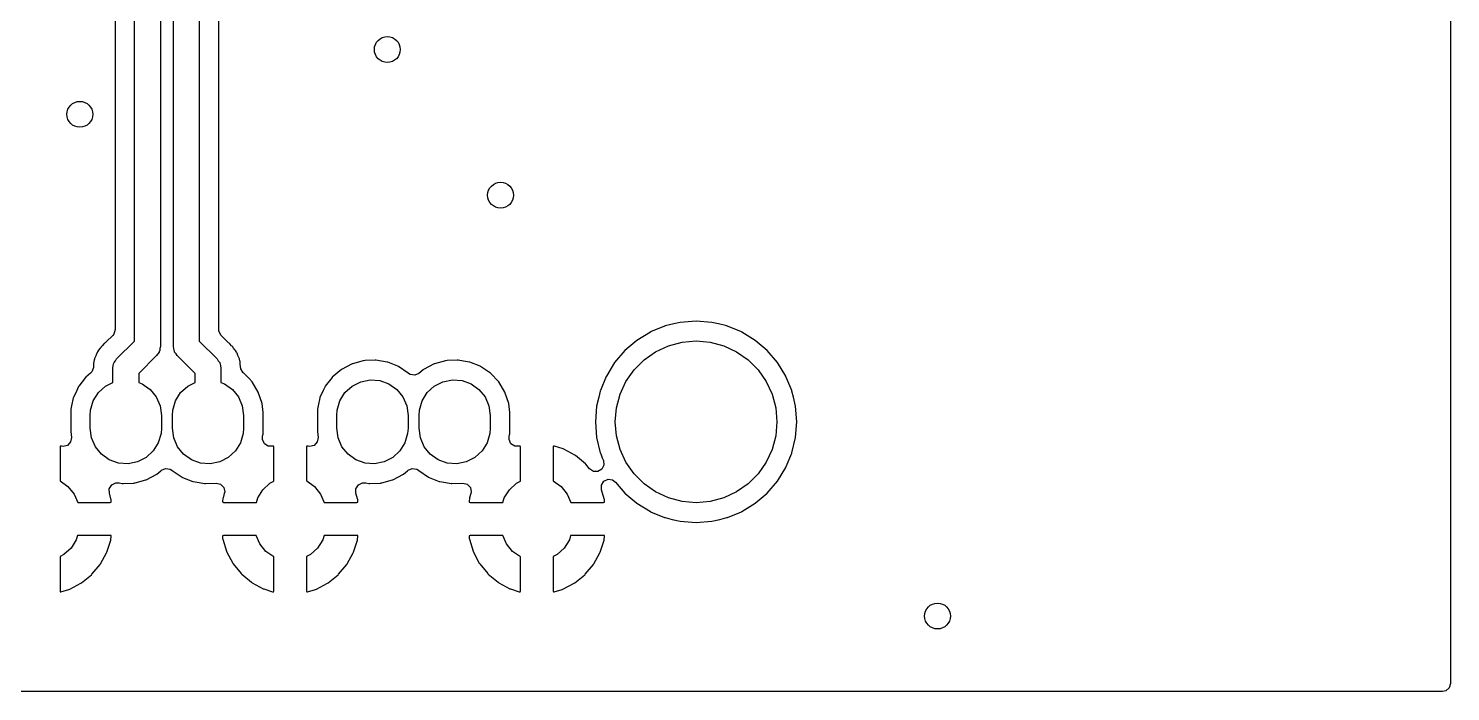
# Model space of a CAD drawing. Extents: x 3.82 to 6.18, y -5.18 to -3.22.
# Drawn here: x 5.313 to 6.178, y -5.178 to -4.775 of the extents above; entities that cross this region are included whole.
import ezdxf

# ---------------------------------------------------------------- set-up
doc = ezdxf.new("R2010")
doc.units = 0
doc.header["$MEASUREMENT"] = 0
doc.layers.add('BLACK', color=7, linetype='CONTINUOUS')

msp = doc.modelspace()

# ---------------------------------------------------------------- linework, layer by layer
at = {"layer": 'BLACK', "linetype": 'CONTINUOUS'}
for p, q in [((6.17819, -3.22677), (6.17819, -5.17323)), ((5.36593, -4.34682), (5.36593, -4.95809)), ((5.37776, -4.96505), (5.37776, -4.34638)), ((5.3935, -4.34683), (5.3935, -4.96832)), ((5.40138, -4.96831), (5.40138, -4.34858)), ((5.41713, -4.34904), (5.41713, -4.96505)), ((5.42896, -4.95809), (5.42896, -4.67441)), ((5.70019, -4.95601), (5.69167, -4.95954)), ((5.70037, -4.95594), (5.70019, -4.95601)), ((5.70019, -4.95601), (5.70019, -4.95601)), ((5.70056, -4.95589), (5.70037, -4.95594)), ((5.7057, -4.95466), (5.70056, -4.95589)), ((5.70056, -4.95589), (5.70056, -4.95589)), ((5.70971, -4.9537), (5.7057, -4.95466)), ((5.71929, -4.95294), (5.70971, -4.9537)), ((5.72887, -4.9537), (5.71929, -4.95294)), ((5.73289, -4.95466), (5.72887, -4.9537)), ((5.73802, -4.95589), (5.73289, -4.95466)), ((5.73821, -4.95594), (5.73802, -4.95589)), ((5.73802, -4.95589), (5.73802, -4.95589)), ((5.73839, -4.95601), (5.73821, -4.95594)), ((5.74691, -4.95954), (5.73839, -4.95601)), ((5.73839, -4.95601), (5.73839, -4.95601)), ((5.36447, -4.9616), (5.36046, -4.96561)), ((5.36514, -4.96077), (5.36447, -4.9616)), ((5.36593, -4.95809), (5.36514, -4.96077)), ((5.42907, -4.95914), (5.42896, -4.95809)), ((5.43041, -4.9616), (5.42907, -4.95914)), ((5.43453, -4.96572), (5.43041, -4.9616)), ((5.6833, -4.96464), (5.67599, -4.97088)), ((5.69149, -4.95962), (5.6833, -4.96464)), ((5.69167, -4.95954), (5.69149, -4.95962)), ((5.69167, -4.95954), (5.69167, -4.95954)), ((5.74709, -4.95962), (5.74691, -4.95954)), ((5.74691, -4.95954), (5.74691, -4.95954)), ((5.75528, -4.96464), (5.74709, -4.95962)), ((5.76259, -4.97088), (5.75528, -4.96464)), ((5.35442, -4.97342), (5.35434, -4.97365)), ((5.35498, -4.97194), (5.35442, -4.97342)), ((5.35519, -4.97165), (5.35498, -4.97194)), ((5.35526, -4.97152), (5.35519, -4.97165)), ((5.35557, -4.97101), (5.35526, -4.97152)), ((5.35565, -4.97089), (5.35557, -4.97101)), ((5.3558, -4.97057), (5.35565, -4.97089)), ((5.35685, -4.96938), (5.3558, -4.97057)), ((5.35701, -4.96919), (5.35685, -4.96938)), ((5.35727, -4.96889), (5.35701, -4.96919)), ((5.3574, -4.9687), (5.35727, -4.96889)), ((5.35751, -4.96856), (5.3574, -4.9687)), ((5.3574, -4.9687), (5.3574, -4.9687)), ((5.35795, -4.96812), (5.35751, -4.96856)), ((5.35816, -4.9679), (5.35795, -4.96812)), ((5.3593, -4.9666), (5.35816, -4.9679)), ((5.35954, -4.96634), (5.3593, -4.9666)), ((5.3593, -4.9666), (5.3593, -4.9666)), ((5.35984, -4.96615), (5.35954, -4.96634)), ((5.36011, -4.96592), (5.35984, -4.96615)), ((5.36046, -4.96561), (5.36009, -4.9659)), ((5.36009, -4.9659), (5.36011, -4.96592)), ((5.36687, -4.97593), (5.37776, -4.96505)), ((5.3919, -4.97276), (5.3912, -4.97387)), ((5.39272, -4.97173), (5.3919, -4.97276)), ((5.39282, -4.97129), (5.39272, -4.97173)), ((5.39306, -4.97091), (5.39282, -4.97129)), ((5.39321, -4.9696), (5.39306, -4.97091)), ((5.3935, -4.96832), (5.39321, -4.9696)), ((5.40167, -4.96959), (5.40138, -4.96831)), ((5.40182, -4.9709), (5.40167, -4.96959)), ((5.40206, -4.97128), (5.40182, -4.9709)), ((5.40216, -4.97172), (5.40206, -4.97128)), ((5.40298, -4.97275), (5.40216, -4.97172)), ((5.40367, -4.97387), (5.40298, -4.97275)), ((5.41713, -4.96505), (5.42802, -4.97594)), ((5.43496, -4.96607), (5.43453, -4.96572)), ((5.43523, -4.9663), (5.43496, -4.96607)), ((5.43496, -4.96607), (5.43496, -4.96607)), ((5.43553, -4.96649), (5.43523, -4.9663)), ((5.43576, -4.96676), (5.43553, -4.96649)), ((5.43679, -4.96796), (5.43576, -4.96676)), ((5.43704, -4.96823), (5.43679, -4.96796)), ((5.43746, -4.96865), (5.43704, -4.96823)), ((5.43757, -4.9688), (5.43746, -4.96865)), ((5.43777, -4.96907), (5.43757, -4.9688)), ((5.43802, -4.96938), (5.43777, -4.96907)), ((5.43898, -4.9705), (5.43802, -4.96938)), ((5.43921, -4.97077), (5.43898, -4.9705)), ((5.43898, -4.9705), (5.43898, -4.9705)), ((5.43936, -4.97109), (5.43921, -4.97077)), ((5.43944, -4.97122), (5.43936, -4.97109)), ((5.43974, -4.97173), (5.43944, -4.97122)), ((5.43981, -4.97186), (5.43974, -4.97173)), ((5.44002, -4.97215), (5.43981, -4.97186)), ((5.44014, -4.97248), (5.44002, -4.97215)), ((5.44064, -4.97387), (5.44014, -4.97248)), ((5.44014, -4.97248), (5.44014, -4.97248)), ((5.67599, -4.97088), (5.66975, -4.97818)), ((5.68766, -4.97647), (5.69469, -4.97155)), ((5.69469, -4.97155), (5.70246, -4.96793)), ((5.70246, -4.96793), (5.71075, -4.96571)), ((5.71075, -4.96571), (5.71929, -4.96496)), ((5.71929, -4.96496), (5.72784, -4.96571)), ((5.72784, -4.96571), (5.73612, -4.96793)), ((5.73612, -4.96793), (5.7439, -4.97155)), ((5.7439, -4.97155), (5.75092, -4.97647)), ((5.76883, -4.97818), (5.76259, -4.97088)), ((5.35271, -4.98113), (5.35172, -4.98374)), ((5.35272, -4.98093), (5.35271, -4.98113)), ((5.35274, -4.98056), (5.35272, -4.98093)), ((5.35282, -4.97944), (5.35274, -4.97996)), ((5.35274, -4.97996), (5.35274, -4.98056)), ((5.35286, -4.97905), (5.35282, -4.97944)), ((5.353, -4.97722), (5.35286, -4.97905)), ((5.35312, -4.97689), (5.353, -4.97722)), ((5.35315, -4.97674), (5.35312, -4.97689)), ((5.35331, -4.97617), (5.35315, -4.97674)), ((5.35335, -4.97603), (5.35331, -4.97617)), ((5.3534, -4.97568), (5.35335, -4.97603)), ((5.35355, -4.97536), (5.3534, -4.97568)), ((5.35418, -4.97402), (5.35355, -4.97536)), ((5.35355, -4.97536), (5.35355, -4.97536)), ((5.35434, -4.97365), (5.35418, -4.97402)), ((5.36457, -4.98148), (5.36486, -4.9802)), ((5.36457, -4.99017), (5.36457, -4.98148)), ((5.36486, -4.9802), (5.36501, -4.97889)), ((5.36501, -4.97889), (5.36525, -4.97851)), ((5.36525, -4.97851), (5.36535, -4.97807)), ((5.36535, -4.97807), (5.36617, -4.97704)), ((5.36617, -4.97704), (5.36687, -4.97593)), ((5.3912, -4.97387), (5.38031, -4.98476)), ((5.41457, -4.98476), (5.40367, -4.97387)), ((5.42802, -4.97594), (5.42872, -4.97705)), ((5.42872, -4.97705), (5.42954, -4.97808)), ((5.42954, -4.97808), (5.42964, -4.97852)), ((5.42964, -4.97852), (5.42988, -4.97891)), ((5.42988, -4.97891), (5.43002, -4.98021)), ((5.43002, -4.98021), (5.43031, -4.9815)), ((5.43031, -4.9815), (5.43031, -4.99027)), ((5.44079, -4.97424), (5.44064, -4.97387)), ((5.44155, -4.97591), (5.44079, -4.97424)), ((5.4416, -4.97626), (5.44155, -4.97591)), ((5.44164, -4.9764), (5.4416, -4.97626)), ((5.44178, -4.97698), (5.44164, -4.9764)), ((5.44181, -4.97713), (5.44178, -4.97698)), ((5.44193, -4.97746), (5.44181, -4.97713)), ((5.44196, -4.97781), (5.44193, -4.97746)), ((5.44205, -4.97929), (5.44196, -4.97781)), ((5.44209, -4.97968), (5.44205, -4.97929)), ((5.44215, -4.98008), (5.44209, -4.97968)), ((5.44215, -4.98052), (5.44215, -4.98008)), ((5.44236, -4.98196), (5.44215, -4.98052)), ((5.44389, -4.9843), (5.44236, -4.98196)), ((5.51004, -4.97892), (5.50361, -4.98231)), ((5.5103, -4.97885), (5.51004, -4.97892)), ((5.5168, -4.97706), (5.5103, -4.97885)), ((5.51706, -4.97699), (5.5168, -4.97706)), ((5.5168, -4.97706), (5.5168, -4.97706)), ((5.51795, -4.97694), (5.51706, -4.97699)), ((5.52405, -4.97662), (5.51795, -4.97694)), ((5.52432, -4.97661), (5.52405, -4.97662)), ((5.52405, -4.97662), (5.52405, -4.97662)), ((5.52459, -4.97665), (5.52432, -4.97661)), ((5.52789, -4.9772), (5.52459, -4.97665)), ((5.52459, -4.97665), (5.52459, -4.97665)), ((5.5315, -4.9778), (5.52789, -4.9772)), ((5.53175, -4.9779), (5.5315, -4.9778)), ((5.538, -4.9804), (5.53175, -4.9779)), ((5.53175, -4.9779), (5.53175, -4.9779)), ((5.53825, -4.9805), (5.538, -4.9804)), ((5.538, -4.9804), (5.538, -4.9804)), ((5.54427, -4.98459), (5.53825, -4.9805)), ((5.56004, -4.97892), (5.55361, -4.98231)), ((5.5603, -4.97885), (5.56004, -4.97892)), ((5.5668, -4.97706), (5.5603, -4.97885)), ((5.56706, -4.97699), (5.5668, -4.97706)), ((5.5668, -4.97706), (5.5668, -4.97706)), ((5.56795, -4.97694), (5.56706, -4.97699)), ((5.57405, -4.97662), (5.56795, -4.97694)), ((5.57432, -4.97661), (5.57405, -4.97662)), ((5.57405, -4.97662), (5.57405, -4.97662)), ((5.57459, -4.97665), (5.57432, -4.97661)), ((5.57789, -4.9772), (5.57459, -4.97665)), ((5.57459, -4.97665), (5.57459, -4.97665)), ((5.5815, -4.9778), (5.57789, -4.9772)), ((5.58175, -4.9779), (5.5815, -4.9778)), ((5.588, -4.9804), (5.58175, -4.9779)), ((5.58175, -4.9779), (5.58175, -4.9779)), ((5.58825, -4.9805), (5.588, -4.9804)), ((5.588, -4.9804), (5.588, -4.9804)), ((5.59427, -4.98459), (5.58825, -4.9805)), ((5.66975, -4.97818), (5.66473, -4.98637)), ((5.68159, -4.98254), (5.68766, -4.97647)), ((5.75092, -4.97647), (5.75699, -4.98254)), ((5.77385, -4.98637), (5.76883, -4.97818)), ((5.34789, -4.98722), (5.34379, -4.99257)), ((5.34805, -4.98701), (5.34789, -4.98722)), ((5.35096, -4.98455), (5.34805, -4.98701)), ((5.35172, -4.98374), (5.35096, -4.98455)), ((5.36008, -4.99246), (5.36457, -4.99017)), ((5.38031, -4.98476), (5.38031, -4.99027)), ((5.38031, -4.99027), (5.38247, -4.99105)), ((5.41008, -4.99246), (5.41457, -4.99017)), ((5.41457, -4.99017), (5.41457, -4.98476)), ((5.43031, -4.99027), (5.43247, -4.99105)), ((5.44405, -4.98444), (5.44389, -4.9843)), ((5.44427, -4.98459), (5.44405, -4.98444)), ((5.44446, -4.98478), (5.44427, -4.98459)), ((5.44738, -4.98788), (5.44446, -4.98478)), ((5.44446, -4.98478), (5.44446, -4.98478)), ((5.44927, -4.98987), (5.44738, -4.98788)), ((5.45302, -4.99611), (5.44927, -4.98987)), ((5.49789, -4.98722), (5.49379, -4.99257)), ((5.49805, -4.98701), (5.49789, -4.98722)), ((5.49789, -4.98722), (5.49789, -4.98722)), ((5.50361, -4.98231), (5.49805, -4.98701)), ((5.51008, -4.99246), (5.51532, -4.98979)), ((5.51532, -4.98979), (5.52108, -4.98863)), ((5.52108, -4.98863), (5.52694, -4.98906)), ((5.52694, -4.98906), (5.53247, -4.99105)), ((5.54441, -4.98473), (5.54427, -4.98459)), ((5.54545, -4.98541), (5.54441, -4.98473)), ((5.54822, -4.98584), (5.54545, -4.98541)), ((5.55077, -4.98471), (5.54822, -4.98584)), ((5.5534, -4.98249), (5.55077, -4.98471)), ((5.55361, -4.98231), (5.5534, -4.98249)), ((5.56008, -4.99246), (5.56532, -4.98979)), ((5.56532, -4.98979), (5.57108, -4.98863)), ((5.57108, -4.98863), (5.57694, -4.98906)), ((5.57694, -4.98906), (5.58247, -4.99105)), ((5.59446, -4.98478), (5.59427, -4.98459)), ((5.59908, -4.98968), (5.59446, -4.98478)), ((5.59446, -4.98478), (5.59446, -4.98478)), ((5.59927, -4.98987), (5.59908, -4.98968)), ((5.60302, -4.99611), (5.59927, -4.98987)), ((5.66466, -4.98655), (5.66113, -4.99507)), ((5.66473, -4.98637), (5.66466, -4.98655)), ((5.66466, -4.98655), (5.66466, -4.98655)), ((5.67305, -4.99734), (5.67667, -4.98957)), ((5.67667, -4.98957), (5.68159, -4.98254)), ((5.75699, -4.98254), (5.76191, -4.98957)), ((5.76191, -4.98957), (5.76554, -4.99734)), ((5.77392, -4.98655), (5.77385, -4.98637)), ((5.77745, -4.99507), (5.77392, -4.98655)), ((5.77392, -4.98655), (5.77392, -4.98655)), ((5.34056, -4.99938), (5.3405, -4.99964)), ((5.34257, -4.99507), (5.34056, -4.99938)), ((5.34352, -4.99303), (5.34257, -4.99507)), ((5.34363, -4.99279), (5.34352, -4.99303)), ((5.34352, -4.99303), (5.34352, -4.99303)), ((5.34379, -4.99257), (5.34363, -4.99279)), ((5.34379, -4.99257), (5.34379, -4.99257)), ((5.35266, -5.00143), (5.35576, -4.99643)), ((5.35576, -4.99643), (5.36008, -4.99246)), ((5.38247, -4.99105), (5.38726, -4.99445)), ((5.38726, -4.99445), (5.39096, -4.99902)), ((5.39096, -4.99902), (5.3933, -5.00441)), ((5.40266, -5.00143), (5.40576, -4.99643)), ((5.40576, -4.99643), (5.41008, -4.99246)), ((5.43247, -4.99105), (5.43726, -4.99445)), ((5.43726, -4.99445), (5.44096, -4.99902)), ((5.44096, -4.99902), (5.4433, -5.00441)), ((5.45534, -5.003), (5.45302, -4.99611)), ((5.49056, -4.99938), (5.4905, -4.99964)), ((5.49257, -4.99507), (5.49056, -4.99938)), ((5.49352, -4.99303), (5.49257, -4.99507)), ((5.49363, -4.99279), (5.49352, -4.99303)), ((5.49352, -4.99303), (5.49352, -4.99303)), ((5.49379, -4.99257), (5.49363, -4.99279)), ((5.49379, -4.99257), (5.49379, -4.99257)), ((5.50266, -5.00143), (5.50576, -4.99643)), ((5.50576, -4.99643), (5.51008, -4.99246)), ((5.53247, -4.99105), (5.53726, -4.99445)), ((5.53726, -4.99445), (5.54096, -4.99902)), ((5.54096, -4.99902), (5.5433, -5.00441)), ((5.55266, -5.00143), (5.55576, -4.99643)), ((5.55576, -4.99643), (5.56008, -4.99246)), ((5.58247, -4.99105), (5.58726, -4.99445)), ((5.58726, -4.99445), (5.59096, -4.99902)), ((5.59096, -4.99902), (5.5933, -5.00441)), ((5.60534, -5.003), (5.60302, -4.99611)), ((5.66012, -4.99914), (5.65881, -5.00459)), ((5.66101, -4.99544), (5.66012, -4.99914)), ((5.66106, -4.99525), (5.66101, -4.99544)), ((5.66101, -4.99544), (5.66101, -4.99544)), ((5.66113, -4.99507), (5.66106, -4.99525)), ((5.66113, -4.99507), (5.66113, -4.99507)), ((5.67083, -5.00563), (5.67305, -4.99734)), ((5.76554, -4.99734), (5.76776, -5.00563)), ((5.77753, -4.99525), (5.77745, -4.99507)), ((5.77745, -4.99507), (5.77745, -4.99507)), ((5.77757, -4.99544), (5.77753, -4.99525)), ((5.77846, -4.99914), (5.77757, -4.99544)), ((5.77757, -4.99544), (5.77757, -4.99544)), ((5.77977, -5.00459), (5.77846, -4.99914)), ((5.33897, -5.00648), (5.33896, -5.00671)), ((5.33896, -5.00671), (5.33896, -5.01993)), ((5.33943, -5.00441), (5.33897, -5.00648)), ((5.3405, -4.99964), (5.33943, -5.00441)), ((5.3405, -4.99964), (5.3405, -4.99964)), ((5.35079, -5.01024), (5.35102, -5.00707)), ((5.35102, -5.00707), (5.35266, -5.00143)), ((5.3933, -5.00441), (5.39409, -5.01024)), ((5.40079, -5.01024), (5.40102, -5.00707)), ((5.40102, -5.00707), (5.40266, -5.00143)), ((5.4433, -5.00441), (5.44409, -5.01024)), ((5.45593, -5.00842), (5.45534, -5.003)), ((5.48897, -5.00648), (5.48896, -5.00671)), ((5.48896, -5.00671), (5.48896, -5.01993)), ((5.48943, -5.00441), (5.48897, -5.00648)), ((5.4905, -4.99964), (5.48943, -5.00441)), ((5.4905, -4.99964), (5.4905, -4.99964)), ((5.50079, -5.01024), (5.50102, -5.00707)), ((5.50102, -5.00707), (5.50266, -5.00143)), ((5.5433, -5.00441), (5.54409, -5.01024)), ((5.55079, -5.01024), (5.55102, -5.00707)), ((5.55102, -5.00707), (5.55266, -5.00143)), ((5.5933, -5.00441), (5.59409, -5.01024)), ((5.60593, -5.00842), (5.60534, -5.003)), ((5.65881, -5.00459), (5.65806, -5.01417)), ((5.67008, -5.01417), (5.67083, -5.00563)), ((5.76776, -5.00563), (5.7685, -5.01417)), ((5.78052, -5.01417), (5.77977, -5.00459)), ((5.35079, -5.01811), (5.35079, -5.01024)), ((5.39409, -5.01024), (5.39409, -5.01811)), ((5.40079, -5.01811), (5.40079, -5.01024)), ((5.44409, -5.01024), (5.44409, -5.01811)), ((5.45593, -5.02164), (5.45593, -5.00842)), ((5.50079, -5.01811), (5.50079, -5.01024)), ((5.54409, -5.01024), (5.54409, -5.01811)), ((5.55079, -5.01811), (5.55079, -5.01024)), ((5.59409, -5.01024), (5.59409, -5.01811)), ((5.60593, -5.02164), (5.60593, -5.00842)), ((5.65806, -5.01417), (5.65881, -5.02375)), ((5.67083, -5.02272), (5.67008, -5.01417)), ((5.7685, -5.01417), (5.76776, -5.02272)), ((5.77977, -5.02375), (5.78052, -5.01417)), ((5.33936, -5.02367), (5.33887, -5.02642)), ((5.33896, -5.01993), (5.33897, -5.02006)), ((5.33897, -5.02006), (5.33897, -5.02006)), ((5.33897, -5.02006), (5.33936, -5.02367)), ((5.35159, -5.02393), (5.35079, -5.01811)), ((5.35392, -5.02933), (5.35159, -5.02393)), ((5.39386, -5.02127), (5.39222, -5.02692)), ((5.39409, -5.01811), (5.39386, -5.02127)), ((5.40159, -5.02393), (5.40079, -5.01811)), ((5.40392, -5.02933), (5.40159, -5.02393)), ((5.44386, -5.02127), (5.44222, -5.02692)), ((5.44409, -5.01811), (5.44386, -5.02127)), ((5.45556, -5.02493), (5.45563, -5.02314)), ((5.45672, -5.02747), (5.45556, -5.02493)), ((5.45563, -5.02314), (5.45587, -5.02206)), ((5.45587, -5.02206), (5.45591, -5.02186)), ((5.45587, -5.02206), (5.45587, -5.02206)), ((5.45591, -5.02186), (5.45593, -5.02164)), ((5.48936, -5.02367), (5.48887, -5.02642)), ((5.48896, -5.01993), (5.48897, -5.02006)), ((5.48897, -5.02006), (5.48897, -5.02006)), ((5.48897, -5.02006), (5.48936, -5.02367)), ((5.50159, -5.02393), (5.50079, -5.01811)), ((5.50392, -5.02933), (5.50159, -5.02393)), ((5.54386, -5.02127), (5.54222, -5.02692)), ((5.54409, -5.01811), (5.54386, -5.02127)), ((5.55159, -5.02393), (5.55079, -5.01811)), ((5.55392, -5.02933), (5.55159, -5.02393)), ((5.59386, -5.02127), (5.59222, -5.02692)), ((5.59409, -5.01811), (5.59386, -5.02127)), ((5.60556, -5.02493), (5.60563, -5.02314)), ((5.60672, -5.02747), (5.60556, -5.02493)), ((5.60563, -5.02314), (5.60587, -5.02206)), ((5.60587, -5.02206), (5.60591, -5.02186)), ((5.60587, -5.02206), (5.60587, -5.02206)), ((5.60591, -5.02186), (5.60593, -5.02164)), ((5.65881, -5.02375), (5.66106, -5.03309)), ((5.67305, -5.031), (5.67083, -5.02272)), ((5.76776, -5.02272), (5.76554, -5.031)), ((5.77753, -5.03309), (5.77977, -5.02375)), ((5.33257, -5.02898), (5.33244, -5.02925)), ((5.33244, -5.02925), (5.33244, -5.05009)), ((5.33327, -5.02899), (5.33257, -5.02898)), ((5.33426, -5.02916), (5.33327, -5.02899)), ((5.33697, -5.02847), (5.33426, -5.02916)), ((5.33887, -5.02642), (5.33697, -5.02847)), ((5.35762, -5.0339), (5.35392, -5.02933)), ((5.36241, -5.0373), (5.35762, -5.0339)), ((5.38913, -5.03191), (5.3848, -5.03589)), ((5.39222, -5.02692), (5.38913, -5.03191)), ((5.40762, -5.0339), (5.40392, -5.02933)), ((5.41241, -5.0373), (5.40762, -5.0339)), ((5.43913, -5.03191), (5.4348, -5.03589)), ((5.44222, -5.02692), (5.43913, -5.03191)), ((5.45907, -5.02898), (5.45672, -5.02747)), ((5.46187, -5.02898), (5.45907, -5.02898)), ((5.46198, -5.02895), (5.46187, -5.02898)), ((5.46228, -5.02899), (5.46198, -5.02895)), ((5.46244, -5.02953), (5.46228, -5.02899)), ((5.46244, -5.05031), (5.46244, -5.02953)), ((5.48257, -5.02898), (5.48244, -5.02925)), ((5.48244, -5.02925), (5.48244, -5.05009)), ((5.48327, -5.02899), (5.48257, -5.02898)), ((5.48426, -5.02916), (5.48327, -5.02899)), ((5.48697, -5.02847), (5.48426, -5.02916)), ((5.48887, -5.02642), (5.48697, -5.02847)), ((5.50762, -5.0339), (5.50392, -5.02933)), ((5.51241, -5.0373), (5.50762, -5.0339)), ((5.53913, -5.03191), (5.5348, -5.03589)), ((5.54222, -5.02692), (5.53913, -5.03191)), ((5.55762, -5.0339), (5.55392, -5.02933)), ((5.56241, -5.0373), (5.55762, -5.0339)), ((5.58913, -5.03191), (5.5848, -5.03589)), ((5.59222, -5.02692), (5.58913, -5.03191)), ((5.60907, -5.02898), (5.60672, -5.02747)), ((5.61187, -5.02898), (5.60907, -5.02898)), ((5.61198, -5.02895), (5.61187, -5.02898)), ((5.61228, -5.02899), (5.61198, -5.02895)), ((5.61244, -5.02953), (5.61228, -5.02899)), ((5.61244, -5.05031), (5.61244, -5.02953)), ((5.63257, -5.02898), (5.63244, -5.02925)), ((5.63244, -5.02925), (5.63244, -5.05009)), ((5.63312, -5.02899), (5.63257, -5.02898)), ((5.63843, -5.03064), (5.63312, -5.02899)), ((5.63887, -5.03082), (5.63843, -5.03064)), ((5.64563, -5.03448), (5.63887, -5.03082)), ((5.66106, -5.03309), (5.66113, -5.03327)), ((5.66113, -5.03327), (5.66113, -5.03327)), ((5.66113, -5.03327), (5.6615, -5.03416)), ((5.67667, -5.03878), (5.67305, -5.031)), ((5.76554, -5.031), (5.76191, -5.03878)), ((5.77411, -5.04134), (5.77745, -5.03327)), ((5.77745, -5.03327), (5.77753, -5.03309)), ((5.77745, -5.03327), (5.77745, -5.03327)), ((5.36794, -5.03929), (5.36241, -5.0373)), ((5.3738, -5.03972), (5.36794, -5.03929)), ((5.37956, -5.03856), (5.3738, -5.03972)), ((5.3848, -5.03589), (5.37956, -5.03856)), ((5.39411, -5.04364), (5.39667, -5.04251)), ((5.39667, -5.04251), (5.39943, -5.04294)), ((5.41794, -5.03929), (5.41241, -5.0373)), ((5.4238, -5.03972), (5.41794, -5.03929)), ((5.42956, -5.03856), (5.4238, -5.03972)), ((5.4348, -5.03589), (5.42956, -5.03856)), ((5.51794, -5.03929), (5.51241, -5.0373)), ((5.5238, -5.03972), (5.51794, -5.03929)), ((5.52956, -5.03856), (5.5238, -5.03972)), ((5.5348, -5.03589), (5.52956, -5.03856)), ((5.54411, -5.04364), (5.54667, -5.04251)), ((5.54667, -5.04251), (5.54943, -5.04294)), ((5.56794, -5.03929), (5.56241, -5.0373)), ((5.5738, -5.03972), (5.56794, -5.03929)), ((5.57956, -5.03856), (5.5738, -5.03972)), ((5.5848, -5.03589), (5.57956, -5.03856)), ((5.64603, -5.03475), (5.64563, -5.03448)), ((5.65195, -5.03964), (5.64603, -5.03475)), ((5.65229, -5.03999), (5.65195, -5.03964)), ((5.65454, -5.04274), (5.65229, -5.03999)), ((5.6615, -5.03416), (5.66227, -5.03602)), ((5.66327, -5.04049), (5.66201, -5.04299)), ((5.66227, -5.03602), (5.66297, -5.03771)), ((5.66297, -5.03771), (5.66327, -5.04049)), ((5.68159, -5.04581), (5.67667, -5.03878)), ((5.76191, -5.03878), (5.75699, -5.04581)), ((5.76883, -5.05016), (5.77385, -5.04197)), ((5.77385, -5.04197), (5.77411, -5.04134)), ((5.33244, -5.05009), (5.33247, -5.0501)), ((5.33247, -5.0501), (5.33726, -5.05351)), ((5.36391, -5.05248), (5.36644, -5.0513)), ((5.36644, -5.0513), (5.368, -5.05131)), ((5.368, -5.05131), (5.36835, -5.05137)), ((5.37739, -5.05138), (5.37783, -5.05136)), ((5.37783, -5.05136), (5.37808, -5.05129)), ((5.37808, -5.05129), (5.38458, -5.0495)), ((5.37808, -5.05129), (5.37808, -5.05129)), ((5.38458, -5.0495), (5.38484, -5.04943)), ((5.38484, -5.04943), (5.39128, -5.04603)), ((5.39128, -5.04603), (5.39379, -5.04391)), ((5.39379, -5.04391), (5.39411, -5.04364)), ((5.39943, -5.04294), (5.40048, -5.04362)), ((5.40048, -5.04362), (5.40061, -5.04376)), ((5.40061, -5.04376), (5.40663, -5.04785)), ((5.40663, -5.04785), (5.40688, -5.04795)), ((5.40688, -5.04795), (5.40688, -5.04795)), ((5.40688, -5.04795), (5.41313, -5.05045)), ((5.41313, -5.05045), (5.41313, -5.05045)), ((5.41313, -5.05045), (5.41338, -5.05055)), ((5.41338, -5.05055), (5.417, -5.05115)), ((5.417, -5.05115), (5.4203, -5.0517)), ((5.46008, -5.05151), (5.46244, -5.05031)), ((5.48244, -5.05009), (5.48247, -5.0501)), ((5.48247, -5.0501), (5.48726, -5.05351)), ((5.51391, -5.05248), (5.51644, -5.0513)), ((5.51644, -5.0513), (5.518, -5.05131)), ((5.518, -5.05131), (5.51835, -5.05137)), ((5.52739, -5.05138), (5.52783, -5.05136)), ((5.52783, -5.05136), (5.52808, -5.05129)), ((5.52808, -5.05129), (5.53458, -5.0495)), ((5.52808, -5.05129), (5.52808, -5.05129)), ((5.53458, -5.0495), (5.53484, -5.04943)), ((5.53484, -5.04943), (5.54128, -5.04603)), ((5.54128, -5.04603), (5.54379, -5.04391)), ((5.54379, -5.04391), (5.54411, -5.04364)), ((5.54943, -5.04294), (5.55048, -5.04362)), ((5.55048, -5.04362), (5.55061, -5.04376)), ((5.55061, -5.04376), (5.55663, -5.04785)), ((5.55663, -5.04785), (5.55688, -5.04795)), ((5.55688, -5.04795), (5.55688, -5.04795)), ((5.55688, -5.04795), (5.56313, -5.05045)), ((5.56313, -5.05045), (5.56313, -5.05045)), ((5.56313, -5.05045), (5.56338, -5.05055)), ((5.56338, -5.05055), (5.567, -5.05115)), ((5.567, -5.05115), (5.5703, -5.0517)), ((5.61008, -5.05151), (5.61244, -5.05031)), ((5.63244, -5.05009), (5.63247, -5.0501)), ((5.63247, -5.0501), (5.63726, -5.05351)), ((5.65682, -5.04431), (5.65454, -5.04274)), ((5.65961, -5.04441), (5.65682, -5.04431)), ((5.66201, -5.04299), (5.65961, -5.04441)), ((5.66176, -5.05266), (5.66325, -5.0503)), ((5.66325, -5.0503), (5.66578, -5.04912)), ((5.66578, -5.04912), (5.66855, -5.0495)), ((5.66855, -5.0495), (5.6703, -5.0508)), ((5.6703, -5.0508), (5.67599, -5.05747)), ((5.68766, -5.05187), (5.68159, -5.04581)), ((5.75699, -5.04581), (5.75092, -5.05187)), ((5.76259, -5.05747), (5.76883, -5.05016)), ((5.33726, -5.05351), (5.34096, -5.05807)), ((5.34096, -5.05807), (5.34319, -5.06323)), ((5.36242, -5.05485), (5.36391, -5.05248)), ((5.36244, -5.05764), (5.36242, -5.05485)), ((5.36343, -5.06093), (5.36244, -5.05764)), ((5.36835, -5.05137), (5.3703, -5.0517)), ((5.3703, -5.0517), (5.3703, -5.0517)), ((5.3703, -5.0517), (5.37056, -5.05174)), ((5.37056, -5.05174), (5.37083, -5.05173)), ((5.37083, -5.05173), (5.37739, -5.05138)), ((5.37083, -5.05173), (5.37083, -5.05173)), ((5.4203, -5.0517), (5.4203, -5.0517)), ((5.4203, -5.0517), (5.42056, -5.05174)), ((5.42056, -5.05174), (5.42083, -5.05173)), ((5.42083, -5.05173), (5.42739, -5.05138)), ((5.42083, -5.05173), (5.42083, -5.05173)), ((5.42739, -5.05138), (5.43011, -5.05203)), ((5.43011, -5.05203), (5.43204, -5.05404)), ((5.43237, -5.05784), (5.43157, -5.06036)), ((5.43204, -5.05404), (5.43259, -5.05678)), ((5.43259, -5.05678), (5.43237, -5.05784)), ((5.45266, -5.06048), (5.45576, -5.05549)), ((5.45576, -5.05549), (5.46008, -5.05151)), ((5.48726, -5.05351), (5.49096, -5.05807)), ((5.49096, -5.05807), (5.49319, -5.06323)), ((5.51242, -5.05485), (5.51391, -5.05248)), ((5.51244, -5.05764), (5.51242, -5.05485)), ((5.51343, -5.06093), (5.51244, -5.05764)), ((5.51835, -5.05137), (5.5203, -5.0517)), ((5.5203, -5.0517), (5.5203, -5.0517)), ((5.5203, -5.0517), (5.52056, -5.05174)), ((5.52056, -5.05174), (5.52083, -5.05173)), ((5.52083, -5.05173), (5.52739, -5.05138)), ((5.52083, -5.05173), (5.52083, -5.05173)), ((5.5703, -5.0517), (5.5703, -5.0517)), ((5.5703, -5.0517), (5.57056, -5.05174)), ((5.57056, -5.05174), (5.57083, -5.05173)), ((5.57083, -5.05173), (5.57739, -5.05138)), ((5.57083, -5.05173), (5.57083, -5.05173)), ((5.57739, -5.05138), (5.58011, -5.05203)), ((5.58011, -5.05203), (5.58204, -5.05404)), ((5.58237, -5.05784), (5.58157, -5.06036)), ((5.58204, -5.05404), (5.58259, -5.05678)), ((5.58259, -5.05678), (5.58237, -5.05784)), ((5.60266, -5.06048), (5.60576, -5.05549)), ((5.60576, -5.05549), (5.61008, -5.05151)), ((5.63726, -5.05351), (5.64096, -5.05807)), ((5.64096, -5.05807), (5.64319, -5.06323)), ((5.66178, -5.05546), (5.66176, -5.05266)), ((5.66343, -5.06093), (5.66178, -5.05546)), ((5.67599, -5.05747), (5.6833, -5.06371)), ((5.69469, -5.05679), (5.68766, -5.05187)), ((5.70246, -5.06042), (5.69469, -5.05679)), ((5.7439, -5.05679), (5.73612, -5.06042)), ((5.75092, -5.05187), (5.7439, -5.05679)), ((5.75528, -5.06371), (5.76259, -5.05747)), ((5.34319, -5.06323), (5.36299, -5.06323)), ((5.36299, -5.06323), (5.36356, -5.06306)), ((5.36352, -5.0614), (5.36343, -5.06093)), ((5.36364, -5.06258), (5.36352, -5.0614)), ((5.36356, -5.06306), (5.36364, -5.06258)), ((5.43147, -5.06083), (5.43128, -5.06252)), ((5.43128, -5.06252), (5.43138, -5.06309)), ((5.43138, -5.06309), (5.43188, -5.06323)), ((5.43157, -5.06036), (5.43147, -5.06083)), ((5.43188, -5.06323), (5.45186, -5.06323)), ((5.45186, -5.06323), (5.45266, -5.06048)), ((5.49319, -5.06323), (5.51299, -5.06323)), ((5.51299, -5.06323), (5.51356, -5.06306)), ((5.51352, -5.0614), (5.51343, -5.06093)), ((5.51364, -5.06258), (5.51352, -5.0614)), ((5.51356, -5.06306), (5.51364, -5.06258)), ((5.58147, -5.06083), (5.58128, -5.06252)), ((5.58128, -5.06252), (5.58138, -5.06309)), ((5.58138, -5.06309), (5.58188, -5.06323)), ((5.58157, -5.06036), (5.58147, -5.06083)), ((5.58188, -5.06323), (5.60186, -5.06323)), ((5.60186, -5.06323), (5.60266, -5.06048)), ((5.64319, -5.06323), (5.66299, -5.06323)), ((5.66299, -5.06323), (5.66356, -5.06306)), ((5.66352, -5.0614), (5.66343, -5.06093)), ((5.66364, -5.06258), (5.66352, -5.0614)), ((5.66356, -5.06306), (5.66364, -5.06258)), ((5.6833, -5.06371), (5.69149, -5.06873)), ((5.71075, -5.06264), (5.70246, -5.06042)), ((5.71929, -5.06339), (5.71075, -5.06264)), ((5.72784, -5.06264), (5.71929, -5.06339)), ((5.73612, -5.06042), (5.72784, -5.06264)), ((5.74709, -5.06873), (5.75528, -5.06371)), ((5.69149, -5.06873), (5.69167, -5.06881)), ((5.69167, -5.06881), (5.69167, -5.06881)), ((5.69167, -5.06881), (5.70019, -5.07233)), ((5.70019, -5.07233), (5.70019, -5.07233)), ((5.70019, -5.07233), (5.70037, -5.07241)), ((5.70037, -5.07241), (5.70056, -5.07245)), ((5.70056, -5.07245), (5.70056, -5.07245)), ((5.70056, -5.07245), (5.70483, -5.07348)), ((5.70483, -5.07348), (5.70971, -5.07465)), ((5.70971, -5.07465), (5.71929, -5.07541)), ((5.71929, -5.07541), (5.72887, -5.07465)), ((5.72887, -5.07465), (5.73375, -5.07348)), ((5.73375, -5.07348), (5.73802, -5.07245)), ((5.73802, -5.07245), (5.73821, -5.07241)), ((5.73802, -5.07245), (5.73802, -5.07245)), ((5.73821, -5.07241), (5.73839, -5.07233)), ((5.73839, -5.07233), (5.74691, -5.06881)), ((5.73839, -5.07233), (5.73839, -5.07233)), ((5.74691, -5.06881), (5.74709, -5.06873)), ((5.74691, -5.06881), (5.74691, -5.06881)), ((5.34302, -5.08323), (5.34222, -5.08597)), ((5.363, -5.08323), (5.34302, -5.08323)), ((5.3635, -5.08337), (5.363, -5.08323)), ((5.36331, -5.0861), (5.36341, -5.08563)), ((5.36341, -5.08563), (5.3636, -5.08394)), ((5.36359, -5.08388), (5.3635, -5.08337)), ((5.3636, -5.08394), (5.36359, -5.08388)), ((5.43133, -5.0834), (5.43124, -5.08388)), ((5.43124, -5.08388), (5.43136, -5.08505)), ((5.43189, -5.08323), (5.43133, -5.0834)), ((5.43136, -5.08505), (5.43145, -5.08553)), ((5.43145, -5.08553), (5.43367, -5.09288)), ((5.45169, -5.08323), (5.43189, -5.08323)), ((5.45392, -5.08838), (5.45169, -5.08323)), ((5.49302, -5.08323), (5.49222, -5.08597)), ((5.513, -5.08323), (5.49302, -5.08323)), ((5.5135, -5.08337), (5.513, -5.08323)), ((5.51331, -5.0861), (5.51341, -5.08563)), ((5.51341, -5.08563), (5.5136, -5.08394)), ((5.51359, -5.08388), (5.5135, -5.08337)), ((5.5136, -5.08394), (5.51359, -5.08388)), ((5.58133, -5.0834), (5.58124, -5.08388)), ((5.58124, -5.08388), (5.58136, -5.08505)), ((5.58189, -5.08323), (5.58133, -5.0834)), ((5.58136, -5.08505), (5.58145, -5.08553)), ((5.58145, -5.08553), (5.58367, -5.09288)), ((5.60169, -5.08323), (5.58189, -5.08323)), ((5.60392, -5.08838), (5.60169, -5.08323)), ((5.64302, -5.08323), (5.64222, -5.08597)), ((5.663, -5.08323), (5.64302, -5.08323)), ((5.6635, -5.08337), (5.663, -5.08323)), ((5.66331, -5.0861), (5.66341, -5.08563)), ((5.66341, -5.08563), (5.6636, -5.08394)), ((5.6636, -5.08394), (5.6635, -5.08337)), ((5.33913, -5.09097), (5.3348, -5.09495)), ((5.34222, -5.08597), (5.33913, -5.09097)), ((5.35709, -5.1006), (5.36079, -5.09387)), ((5.36079, -5.09387), (5.36098, -5.09342)), ((5.36098, -5.09342), (5.36331, -5.0861)), ((5.43367, -5.09288), (5.43386, -5.09333)), ((5.43386, -5.09333), (5.43747, -5.10011)), ((5.45762, -5.09295), (5.45392, -5.08838)), ((5.46241, -5.09635), (5.45762, -5.09295)), ((5.48913, -5.09097), (5.4848, -5.09495)), ((5.49222, -5.08597), (5.48913, -5.09097)), ((5.50709, -5.1006), (5.51079, -5.09387)), ((5.51079, -5.09387), (5.51098, -5.09342)), ((5.51098, -5.09342), (5.51331, -5.0861)), ((5.58367, -5.09288), (5.58386, -5.09333)), ((5.58386, -5.09333), (5.58747, -5.10011)), ((5.60762, -5.09295), (5.60392, -5.08838)), ((5.61241, -5.09635), (5.60762, -5.09295)), ((5.63913, -5.09097), (5.6348, -5.09495)), ((5.64222, -5.08597), (5.63913, -5.09097)), ((5.65709, -5.1006), (5.66079, -5.09387)), ((5.66079, -5.09387), (5.66098, -5.09342)), ((5.66098, -5.09342), (5.66331, -5.0861)), ((5.3348, -5.09495), (5.33244, -5.09615)), ((5.33244, -5.09615), (5.33244, -5.11693)), ((5.35188, -5.10688), (5.35682, -5.101)), ((5.35682, -5.101), (5.35709, -5.1006)), ((5.43747, -5.10011), (5.43773, -5.10052)), ((5.43773, -5.10052), (5.44259, -5.10647)), ((5.46244, -5.09637), (5.46241, -5.09635)), ((5.46244, -5.11721), (5.46244, -5.09637)), ((5.4848, -5.09495), (5.48244, -5.09615)), ((5.48244, -5.09615), (5.48244, -5.11693)), ((5.50188, -5.10688), (5.50682, -5.101)), ((5.50682, -5.101), (5.50709, -5.1006)), ((5.58747, -5.10011), (5.58773, -5.10052)), ((5.58773, -5.10052), (5.59259, -5.10647)), ((5.61244, -5.09637), (5.61241, -5.09635)), ((5.61244, -5.11721), (5.61244, -5.09637)), ((5.6348, -5.09495), (5.63244, -5.09615)), ((5.63244, -5.09615), (5.63244, -5.11693)), ((5.65188, -5.10688), (5.65682, -5.101)), ((5.65682, -5.101), (5.65709, -5.1006)), ((5.34555, -5.11204), (5.35154, -5.10722)), ((5.35154, -5.10722), (5.35188, -5.10688)), ((5.44259, -5.10647), (5.44293, -5.10681)), ((5.44293, -5.10681), (5.44885, -5.11171)), ((5.44885, -5.11171), (5.44925, -5.11198)), ((5.49555, -5.11204), (5.50154, -5.10722)), ((5.50154, -5.10722), (5.50188, -5.10688)), ((5.59259, -5.10647), (5.59293, -5.10681)), ((5.59293, -5.10681), (5.59885, -5.11171)), ((5.59885, -5.11171), (5.59925, -5.11198)), ((5.64555, -5.11204), (5.65154, -5.10722)), ((5.65154, -5.10722), (5.65188, -5.10688)), ((5.33244, -5.11693), (5.3326, -5.11746)), ((5.3326, -5.11746), (5.3329, -5.11751)), ((5.3329, -5.11751), (5.33789, -5.11604)), ((5.33789, -5.11604), (5.33834, -5.11586)), ((5.33834, -5.11586), (5.34514, -5.1123)), ((5.34514, -5.1123), (5.34555, -5.11204)), ((5.44925, -5.11198), (5.45601, -5.11563)), ((5.45601, -5.11563), (5.45645, -5.11582)), ((5.45645, -5.11582), (5.46176, -5.11746)), ((5.46176, -5.11746), (5.46231, -5.11747)), ((5.46231, -5.11747), (5.46244, -5.11721)), ((5.48244, -5.11693), (5.4826, -5.11746)), ((5.4826, -5.11746), (5.4829, -5.11751)), ((5.4829, -5.11751), (5.48789, -5.11604)), ((5.48789, -5.11604), (5.48834, -5.11586)), ((5.48834, -5.11586), (5.49514, -5.1123)), ((5.49514, -5.1123), (5.49555, -5.11204)), ((5.59925, -5.11198), (5.60601, -5.11563)), ((5.60601, -5.11563), (5.60645, -5.11582)), ((5.60645, -5.11582), (5.61176, -5.11746)), ((5.61176, -5.11746), (5.61231, -5.11747)), ((5.61231, -5.11747), (5.61244, -5.11721)), ((5.63244, -5.11693), (5.6326, -5.11746)), ((5.6326, -5.11746), (5.6329, -5.11751)), ((5.6329, -5.11751), (5.63789, -5.11604)), ((5.63789, -5.11604), (5.63834, -5.11586)), ((5.63834, -5.11586), (5.64514, -5.1123)), ((5.64514, -5.1123), (5.64555, -5.11204)), ((6.17323, -5.17819), (3.82677, -5.17819)), ((6.17529, -5.17774), (6.17323, -5.17819)), ((6.1774, -5.17591), (6.17529, -5.17774)), ((6.17819, -5.17323), (6.1774, -5.17591))]:
    msp.add_line(p, q, dxfattribs=at)
at = {"layer": 'BLACK'}
for centre in [(5.5315, -4.7878), (5.34449, -4.82717), (5.60039, -4.87638), (5.86614, -5.13228)]:
    msp.add_circle(centre, 0.00787, dxfattribs=at)

doc.saveas('drawing.dxf')
